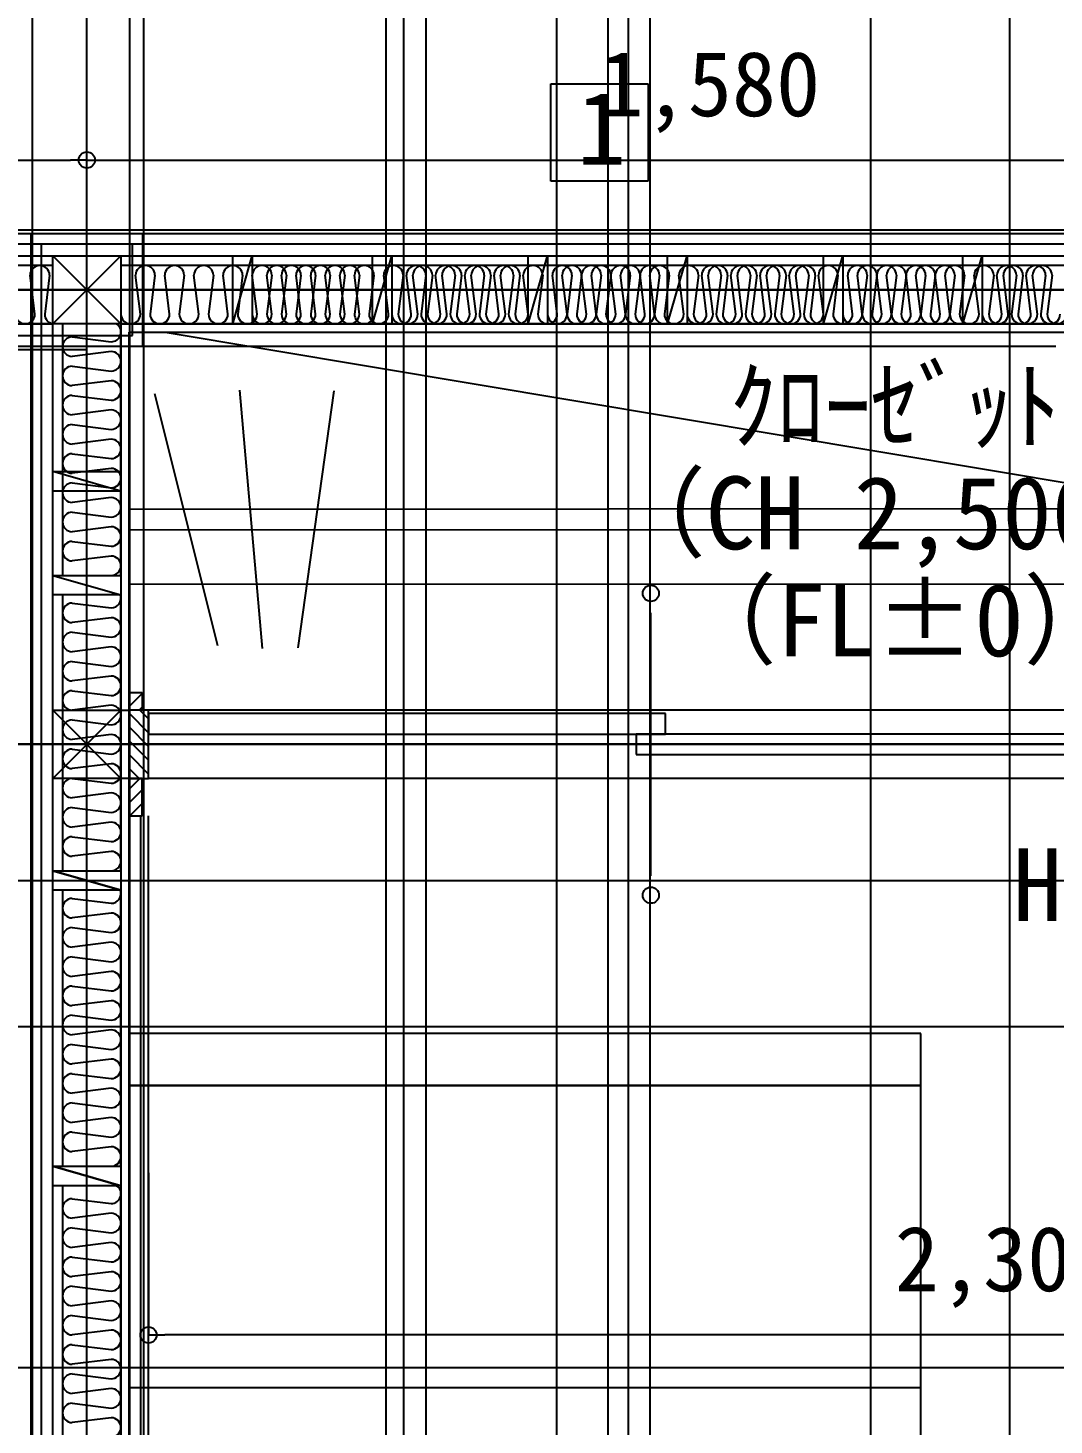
# Model space of a CAD drawing. Header units: metres. Extents: x 10861 to 26950, y 7268 to 22901.
# Drawn here: x 20144 to 21725, y 19181 to 21333 of the extents above; entities that cross this region are included whole.
import ezdxf

# ---------------------------------------------------------------- set-up
doc = ezdxf.new("R2010")
doc.units = ezdxf.units.M

msp = doc.modelspace()

# ---------------------------------------------------------------- linework, layer by layer
at = {"layer": 'COL_1F'}
for p, q in [((20182.2, 20877.5), (20182.2, 20982.5)), ((20182.2, 20982.5), (20287.2, 20982.5)), ((20287.2, 20877.5), (20182.2, 20982.5)), ((20182.2, 20877.5), (20287.2, 20982.5)), ((20287.2, 20982.5), (20287.2, 20877.5)), ((20287.2, 20877.5), (20182.2, 20877.5))]:
    msp.add_line(p, q, dxfattribs=at)
at = {"layer": 'COL_2F'}
for p, q in [((20182.2, 20877.5), (20182.2, 20982.5)), ((20182.2, 20982.5), (20287.2, 20982.5)), ((20287.2, 20877.5), (20182.2, 20982.5)), ((20182.2, 20877.5), (20287.2, 20982.5)), ((20287.2, 20982.5), (20287.2, 20877.5)), ((20287.2, 20877.5), (20182.2, 20877.5)), ((20182.2, 20177.5), (20182.2, 20282.5)), ((20182.2, 20282.5), (20287.2, 20282.5)), ((20287.2, 20177.5), (20182.2, 20282.5)), ((20182.2, 20177.5), (20287.2, 20282.5)), ((20287.2, 20282.5), (20287.2, 20177.5)), ((20287.2, 20177.5), (20182.2, 20177.5))]:
    msp.add_line(p, q, dxfattribs=at)
at = {"layer": 'COL_3F'}
for p, q in [((20182.2, 20877.5), (20182.2, 20982.5)), ((20182.2, 20982.5), (20287.2, 20982.5)), ((20287.2, 20877.5), (20182.2, 20982.5)), ((20182.2, 20877.5), (20287.2, 20982.5)), ((20287.2, 20982.5), (20287.2, 20877.5)), ((20287.2, 20877.5), (20182.2, 20877.5))]:
    msp.add_line(p, q, dxfattribs=at)
at = {"layer": 'GLID'}
for p, q in [((20151, 9325), (20151, 22205)), ((20151, 9325), (20151, 22205)), ((20151, 9325), (20151, 22205)), ((20234.7, 9325), (20234.7, 22205)), ((20234.7, 9325), (20234.7, 22205)), ((20234.7, 9325), (20234.7, 22205)), ((20300.9, 10010), (20300.9, 22205)), ((20300.9, 10010), (20300.9, 22205)), ((20300.9, 10010), (20300.9, 22205)), ((20322.4, 9858.3), (20322.4, 22205)), ((20322.4, 9858.3), (20322.4, 22205)), ((20322.4, 9858.3), (20322.4, 22205)), ((20695.8, 10010), (20695.8, 22205)), ((20695.8, 10010), (20695.8, 22205)), ((20695.8, 10010), (20695.8, 22205)), ((20723, 10010), (20723, 22205)), ((20723, 10010), (20723, 22205)), ((20723, 10010), (20723, 22205)), ((20757.4, 9858.3), (20757.4, 22205)), ((20757.4, 9858.3), (20757.4, 22205)), ((20757.4, 9858.3), (20757.4, 22205)), ((20959.2, 9325), (20959.2, 22205)), ((20959.2, 9325), (20959.2, 22205)), ((20959.2, 9325), (20959.2, 22205)), ((21038.1, 9325), (21038.1, 22205)), ((21038.1, 9325), (21038.1, 22205)), ((21038.1, 9325), (21038.1, 22205)), ((21069.2, 10010), (21069.2, 22205)), ((21069.2, 10010), (21069.2, 22205)), ((21069.2, 10010), (21069.2, 22205)), ((21102.9, 9325), (21102.9, 22205)), ((21102.9, 9325), (21102.9, 22205)), ((21102.9, 9325), (21102.9, 22205)), ((21442.7, 10010), (21442.7, 22205)), ((21442.7, 10010), (21442.7, 22205)), ((21442.7, 10010), (21442.7, 22205)), ((21656.9, 9325), (21656.9, 22205)), ((21656.9, 9325), (21656.9, 22205)), ((21656.9, 9325), (21656.9, 22205)), ((13514.7, 20930), (24358.1, 20930)), ((13514.7, 20930), (24358.1, 20930)), ((13514.7, 20930), (24358.1, 20930)), ((13514.7, 20230), (24358.1, 20230)), ((13514.7, 20230), (24358.1, 20230)), ((13514.7, 20230), (24358.1, 20230)), ((13514.7, 20020), (24358.1, 20020)), ((13514.7, 20020), (24358.1, 20020)), ((13514.7, 20020), (24358.1, 20020)), ((13514.7, 19795), (24358.1, 19795)), ((13514.7, 19795), (24358.1, 19795)), ((13514.7, 19795), (24358.1, 19795)), ((13514.7, 19270), (24358.1, 19270)), ((13514.7, 19270), (24358.1, 19270)), ((13514.7, 19270), (24358.1, 19270))]:
    msp.add_line(p, q, dxfattribs=at)
at = {"layer": 'WALL_BRACED_1F'}
for p, q in [((18414.7, 21022.5), (20234.7, 21022.5)), ((18414.7, 21022.5), (20234.7, 21022.5)), ((20234.7, 20837.5), (18414.7, 20837.5)), ((20234.7, 20837.5), (18414.7, 20837.5))]:
    msp.add_line(p, q, dxfattribs=at)
at = {"layer": 'WALL_BRACED_2F'}
for p, q in [((20949.7, 21097.5), (20949.7, 21247.5)), ((20949.7, 21247.5), (21099.7, 21247.5)), ((21099.7, 21247.5), (21099.7, 21097.5)), ((21099.7, 21097.5), (20949.7, 21097.5)), ((20234.7, 21022.5), (21814.7, 21022.5)), ((20234.7, 21022.5), (21814.7, 21022.5))]:
    msp.add_line(p, q, dxfattribs=at)
at = {"layer": 'WALL_NORMAL_1F'}
for p, q in [((20321.2, 21016.5), (18328.2, 21016.5)), ((20321.2, 20843.5), (20321.2, 21016.5)), ((21728.2, 21016.5), (20321.2, 21016.5)), ((20305.2, 21000.5), (18344.2, 21000.5)), ((20305.2, 20859.5), (20305.2, 21000.5)), ((19347.2, 20982.5), (20182.2, 20982.5)), ((20182.2, 20877.5), (19347.2, 20877.5)), ((18344.2, 20859.5), (20305.2, 20859.5)), ((18328.2, 20843.5), (20321.2, 20843.5)), ((20321.2, 20843.5), (21728.2, 20843.5))]:
    msp.add_line(p, q, dxfattribs=at)
at = {"layer": 'WALL_NORMAL_2F'}
for p, q in [((22811.2, 21016.5), (19189.7, 21016.5)), ((22795.2, 21000.5), (19189.7, 21000.5)), ((19189.7, 20982.5), (20182.2, 20982.5)), ((20287.2, 20982.5), (21762.2, 20982.5)), ((20459.7, 20877.5), (20459.7, 20982.5)), ((20459.7, 20982.5), (20489.7, 20982.5)), ((20459.7, 20877.5), (20489.7, 20982.5)), ((20489.7, 20982.5), (20489.7, 20877.5)), ((20914.7, 20877.5), (20914.7, 20982.5)), ((20914.7, 20982.5), (20944.7, 20982.5)), ((20914.7, 20877.5), (20944.7, 20982.5)), ((20944.7, 20982.5), (20944.7, 20877.5)), ((21369.7, 20877.5), (21369.7, 20982.5)), ((21369.7, 20982.5), (21399.7, 20982.5)), ((21369.7, 20877.5), (21399.7, 20982.5)), ((21399.7, 20982.5), (21399.7, 20877.5)), ((20182.2, 20877.5), (19189.7, 20877.5)), ((20182.2, 20877.5), (19189.7, 20877.5)), ((20182.2, 19162.5), (20182.2, 20877.5)), ((20182.2, 20282.5), (20182.2, 20877.5)), ((20287.2, 20877.5), (20287.2, 20282.5)), ((21762.2, 20877.5), (20287.2, 20877.5)), ((20489.7, 20877.5), (20459.7, 20877.5)), ((20944.7, 20877.5), (20914.7, 20877.5)), ((21399.7, 20877.5), (21369.7, 20877.5)), ((20299.7, 20865), (22659.7, 20865)), ((20299.7, 20310), (20299.7, 20865)), ((20182.2, 20620), (20182.2, 20650)), ((20182.2, 20650), (20287.2, 20650)), ((20287.2, 20620), (20182.2, 20650)), ((20287.2, 20650), (20287.2, 20620)), ((20287.2, 20620), (20182.2, 20620)), ((20287.2, 20282.5), (20299.7, 20282.5)), ((20299.7, 20282.5), (20299.7, 20177.5)), ((20182.2, 19162.5), (20182.2, 20177.5)), ((20287.2, 20177.5), (20287.2, 19162.5)), ((20299.7, 20177.5), (20287.2, 20177.5)), ((20317.2, 20120), (20317.2, 17040)), ((20329.7, 17040), (20329.7, 20120)), ((20182.2, 20005), (20182.2, 20035)), ((20182.2, 20035), (20287.2, 20035)), ((20287.2, 20005), (20182.2, 20035)), ((20287.2, 20035), (20287.2, 20005)), ((20287.2, 20005), (20182.2, 20005)), ((20182.2, 19550), (20182.2, 19580)), ((20182.2, 19580), (20287.2, 19580)), ((20287.2, 19550), (20182.2, 19580)), ((20287.2, 19580), (20287.2, 19550)), ((20287.2, 19550), (20182.2, 19550))]:
    msp.add_line(p, q, dxfattribs=at)
at = {"layer": 'WALL_NORMAL_3F'}
for p, q in [((22811.2, 21016.5), (20148.2, 21016.5)), ((20148.2, 21016.5), (20148.2, 17016.5)), ((22795.2, 21000.5), (20164.2, 21000.5)), ((20164.2, 21000.5), (20164.2, 17000.5)), ((20287.2, 20982.5), (21762.2, 20982.5)), ((20674.7, 20877.5), (20674.7, 20982.5)), ((20674.7, 20982.5), (20704.7, 20982.5)), ((20674.7, 20877.5), (20704.7, 20982.5)), ((20704.7, 20982.5), (20704.7, 20877.5)), ((21129.7, 20877.5), (21129.7, 20982.5)), ((21129.7, 20982.5), (21159.7, 20982.5)), ((21129.7, 20877.5), (21159.7, 20982.5)), ((21159.7, 20982.5), (21159.7, 20877.5)), ((21584.7, 20877.5), (21584.7, 20982.5)), ((21584.7, 20982.5), (21614.7, 20982.5)), ((21584.7, 20877.5), (21614.7, 20982.5)), ((21614.7, 20982.5), (21614.7, 20877.5)), ((20182.2, 19162.5), (20182.2, 20877.5)), ((20287.2, 20877.5), (20287.2, 19162.5)), ((21762.2, 20877.5), (20287.2, 20877.5)), ((20704.7, 20877.5), (20674.7, 20877.5)), ((21159.7, 20877.5), (21129.7, 20877.5)), ((21614.7, 20877.5), (21584.7, 20877.5)), ((20299.7, 20865), (22659.7, 20865)), ((20299.7, 16865), (20299.7, 20865)), ((20182.2, 20490), (20287.2, 20490)), ((20182.2, 20460), (20182.2, 20490)), ((20182.2, 20490), (20287.2, 20460)), ((20287.2, 20490), (20287.2, 20460)), ((20287.2, 20460), (20182.2, 20460)), ((20182.2, 20035), (20287.2, 20035)), ((20182.2, 20005), (20182.2, 20035)), ((20182.2, 20035), (20287.2, 20005)), ((20287.2, 20035), (20287.2, 20005)), ((20287.2, 20005), (20182.2, 20005)), ((20182.2, 19580), (20287.2, 19580)), ((20182.2, 19550), (20182.2, 19580)), ((20182.2, 19580), (20287.2, 19550)), ((20287.2, 19580), (20287.2, 19550)), ((20287.2, 19550), (20182.2, 19550))]:
    msp.add_line(p, q, dxfattribs=at)
at = {"layer": 'カタログ部品(家具)_2F'}
for p, q in [((20299.7, 19784.3), (20299.7, 19704.3)), ((21519.7, 19784.3), (20299.7, 19784.3)), ((21519.7, 19704.3), (21519.7, 19784.3)), ((20299.7, 19704.3), (21519.7, 19704.3)), ((21519.7, 19704.3), (20299.7, 19704.3)), ((20299.7, 19704.3), (20299.7, 19239.3)), ((21519.7, 19239.3), (21519.7, 19704.3)), ((20299.7, 19239.3), (20299.7, 18039.3)), ((20299.7, 19239.3), (21519.7, 19239.3)), ((21519.7, 18039.3), (21519.7, 19239.3))]:
    msp.add_line(p, q, dxfattribs=at)
at = {"layer": 'データ 001_1F'}
for p, q in [((21038.1, 15219.8), (21038.1, 21590)), ((18439.7, 21130), (20209.7, 21130)), ((18439.7, 21130), (20209.7, 21130)), ((20234.7, 21130), (20209.7, 21130)), ((20234.7, 21130), (20209.7, 21130)), ((20234.7, 20880), (20234.7, 21130)), ((20234.7, 21130), (20234.7, 21130)), ((20234.7, 21130), (20259.7, 21130)), ((20234.7, 21130), (20259.7, 21130)), ((20234.7, 20880), (20234.7, 21130)), ((20234.7, 21130), (20234.7, 21130)), ((20259.7, 21130), (21789.7, 21130)), ((20259.7, 21130), (21789.7, 21130)), ((26367.5, 20930), (11375, 20930)), ((20234.7, 20880), (20234.7, 20880)), ((20234.7, 20880), (20234.7, 20880)), ((20234.7, 20880), (20234.7, 20880)), ((20234.7, 20880), (20234.7, 20880))]:
    msp.add_line(p, q, dxfattribs=at)
msp.add_circle((20234.7, 21130), 12.5, dxfattribs=at)
msp.add_circle((20234.7, 21130), 12.5, dxfattribs=at)
msp.add_circle((20234.7, 21130), 12.5, dxfattribs=at)
msp.add_circle((20234.7, 21130), 12.5, dxfattribs=at)
at = {"layer": 'データ 001_2F'}
for p, q in [((20234.7, 16588.6), (20234.7, 21731.1)), ((18439.7, 21130), (20209.7, 21130)), ((20234.7, 21130), (20209.7, 21130)), ((20234.7, 21130), (20259.7, 21130)), ((20234.7, 20880), (20234.7, 21130)), ((20234.7, 21130), (20234.7, 21130)), ((20259.7, 21130), (21789.7, 21130)), ((26367.5, 20930), (11375, 20930)), ((20234.7, 20880), (20234.7, 20880)), ((20234.7, 20880), (20234.7, 20880)), ((26390, 20230), (11375, 20230))]:
    msp.add_line(p, q, dxfattribs=at)
msp.add_circle((20234.7, 21130), 12.5, dxfattribs=at)
msp.add_circle((20234.7, 21130), 12.5, dxfattribs=at)
at = {"layer": 'データ 001_3F'}
for p, q in [((20234.7, 15697.5), (20234.7, 21840)), ((25588.6, 20930), (13902, 20930)), ((15924.7, 20930), (22724.7, 20930))]:
    msp.add_line(p, q, dxfattribs=at)
at = {"layer": 'ハンガーパイプ_2F'}
for p, q in [((20355.4, 20865), (22659.7, 20479.6)), ((20338.9, 20770.5), (20435.8, 20382.4)), ((20469.8, 20775.7), (20504.9, 20377.3)), ((20615.1, 20774.6), (20559.6, 20378.5)), ((20299.7, 20592.4), (22659.7, 20593.5)), ((20299.7, 20560.4), (22659.7, 20561.5)), ((20299.7, 20476.4), (22659.7, 20477.5))]:
    msp.add_line(p, q, dxfattribs=at)
at = {"layer": '建具(木製戸)_2F'}
for p, q in [((21103.9, 20027.5), (21103.9, 20432.5)), ((20299.7, 20282.5), (20299.7, 20310)), ((20299.7, 20310), (20319.7, 20310)), ((20300.2, 20310), (20299.7, 20309.5)), ((20319.7, 20308.3), (20299.7, 20288.3)), ((20319.7, 20310), (20319.7, 20282.5)), ((20329.7, 20282.5), (20299.7, 20282.5)), ((20299.7, 20282.5), (20299.7, 20177.5)), ((20319.7, 20282.5), (20299.7, 20282.5)), ((20299.7, 20277.8), (20329.7, 20247.8)), ((20319.7, 20287.1), (20315.1, 20282.5)), ((20316.2, 20282.5), (20329.7, 20269)), ((20329.7, 20177.5), (20329.7, 20282.5)), ((22629.7, 20282.5), (20329.7, 20282.5)), ((21126.4, 20277.5), (20329.7, 20277.5)), ((20329.7, 20277.5), (20329.7, 20245.8)), ((21126.4, 20245.8), (21126.4, 20277.5)), ((20299.7, 20256.6), (20329.7, 20226.6)), ((20299.7, 20235.3), (20329.7, 20205.3)), ((20329.7, 20245.8), (21126.4, 20245.8)), ((21878, 20245.8), (21081.4, 20245.8)), ((21081.4, 20245.8), (21081.4, 20214.2)), ((20299.7, 20214.1), (20329.7, 20184.1)), ((21081.4, 20214.2), (21878, 20214.2)), ((20299.7, 20192.9), (20315.1, 20177.5)), ((20299.7, 20177.5), (20329.7, 20177.5)), ((20319.7, 20177.5), (20299.7, 20177.5)), ((20299.7, 20177.5), (20299.7, 20120)), ((20316.2, 20177.5), (20299.7, 20161)), ((20319.7, 20120), (20319.7, 20177.5)), ((22629.7, 20177.5), (20329.7, 20177.5)), ((20319.7, 20159.8), (20299.7, 20139.8)), ((20319.7, 20138.6), (20301.1, 20120)), ((20299.7, 20120), (20319.7, 20120)), ((20329.7, 19570), (20329.7, 19320)), ((20329.7, 19570), (20329.7, 19570)), ((20329.7, 19320), (20354.7, 19320)), ((20329.7, 19320), (20329.7, 19320)), ((22604.7, 19320), (20354.7, 19320))]:
    msp.add_line(p, q, dxfattribs=at)
for centre in [(21103.9, 20462.5), (21103.9, 19997.5), (20329.7, 19320)]:
    msp.add_circle(centre, 12.5, dxfattribs=at)
at = {"layer": '断熱材_2F'}
for p, q in [((20182.2, 20967.5), (20034.7, 20967.5)), ((20182.2, 20877.5), (20182.2, 20967.5)), ((20459.7, 20967.5), (20287.2, 20967.5)), ((20287.2, 20967.5), (20287.2, 20877.5)), ((20459.7, 20877.5), (20459.7, 20967.5)), ((20914.7, 20967.5), (20489.7, 20967.5)), ((20489.7, 20967.5), (20489.7, 20877.5)), ((20914.7, 20877.5), (20914.7, 20967.5)), ((21369.7, 20967.5), (20944.7, 20967.5)), ((20944.7, 20967.5), (20944.7, 20877.5)), ((21369.7, 20877.5), (21369.7, 20967.5)), ((21762.2, 20967.5), (21399.7, 20967.5)), ((21399.7, 20967.5), (21399.7, 20877.5)), ((20154.7, 20892.5), (20147.2, 20952.5)), ((20177.2, 20952.5), (20169.7, 20892.5)), ((20317.2, 20892.5), (20309.7, 20952.5)), ((20339.7, 20952.5), (20332.2, 20892.5)), ((20362.2, 20892.5), (20354.7, 20952.5)), ((20384.7, 20952.5), (20377.2, 20892.5)), ((20407.2, 20892.5), (20399.7, 20952.5)), ((20429.7, 20952.5), (20422.2, 20892.5)), ((20452.2, 20892.5), (20444.7, 20952.5)), ((20519.7, 20892.5), (20512.2, 20952.5)), ((20542.2, 20952.5), (20534.7, 20892.5)), ((20564.7, 20892.5), (20557.2, 20952.5)), ((20587.2, 20952.5), (20579.7, 20892.5)), ((20609.7, 20892.5), (20602.2, 20952.5)), ((20632.2, 20952.5), (20624.7, 20892.5)), ((20654.7, 20892.5), (20647.2, 20952.5)), ((20677.2, 20952.5), (20669.7, 20892.5)), ((20699.7, 20892.5), (20692.2, 20952.5)), ((20722.2, 20952.5), (20714.7, 20892.5)), ((20744.7, 20892.5), (20737.2, 20952.5)), ((20767.2, 20952.5), (20759.7, 20892.5)), ((20789.7, 20892.5), (20782.2, 20952.5)), ((20812.2, 20952.5), (20804.7, 20892.5)), ((20834.7, 20892.5), (20827.2, 20952.5)), ((20857.2, 20952.5), (20849.7, 20892.5)), ((20879.7, 20892.5), (20872.2, 20952.5)), ((20902.2, 20952.5), (20894.7, 20892.5)), ((20974.7, 20892.5), (20967.2, 20952.5)), ((20997.2, 20952.5), (20989.7, 20892.5)), ((21019.7, 20892.5), (21012.2, 20952.5)), ((21042.2, 20952.5), (21034.7, 20892.5)), ((21064.7, 20892.5), (21057.2, 20952.5)), ((21087.2, 20952.5), (21079.7, 20892.5)), ((21109.7, 20892.5), (21102.2, 20952.5)), ((21132.2, 20952.5), (21124.7, 20892.5)), ((21154.7, 20892.5), (21147.2, 20952.5)), ((21177.2, 20952.5), (21169.7, 20892.5)), ((21199.7, 20892.5), (21192.2, 20952.5)), ((21222.2, 20952.5), (21214.7, 20892.5)), ((21244.7, 20892.5), (21237.2, 20952.5)), ((21267.2, 20952.5), (21259.7, 20892.5)), ((21289.7, 20892.5), (21282.2, 20952.5)), ((21312.2, 20952.5), (21304.7, 20892.5)), ((21334.7, 20892.5), (21327.2, 20952.5)), ((21357.2, 20952.5), (21349.7, 20892.5)), ((21429.7, 20892.5), (21422.2, 20952.5)), ((21452.2, 20952.5), (21444.7, 20892.5)), ((21474.7, 20892.5), (21467.2, 20952.5)), ((21497.2, 20952.5), (21489.7, 20892.5)), ((21519.7, 20892.5), (21512.2, 20952.5)), ((21542.2, 20952.5), (21534.7, 20892.5)), ((21564.7, 20892.5), (21557.2, 20952.5)), ((21587.2, 20952.5), (21579.7, 20892.5)), ((21609.7, 20892.5), (21602.2, 20952.5)), ((21632.2, 20952.5), (21624.7, 20892.5)), ((21654.7, 20892.5), (21647.2, 20952.5)), ((21677.2, 20952.5), (21669.7, 20892.5)), ((21699.7, 20892.5), (21692.2, 20952.5)), ((21722.2, 20952.5), (21714.7, 20892.5)), ((20034.7, 20877.5), (20182.2, 20877.5)), ((20287.2, 20877.5), (20459.7, 20877.5)), ((20489.7, 20877.5), (20914.7, 20877.5)), ((20944.7, 20877.5), (21369.7, 20877.5)), ((21399.7, 20877.5), (21762.2, 20877.5))]:
    msp.add_line(p, q, dxfattribs=at)
for centre, start, end in [((20162.2, 20952.5), 0, 180), ((20324.7, 20952.5), 0, 180), ((20369.7, 20952.5), 0, 180), ((20414.7, 20952.5), 0, 180), ((20459.7, 20952.5), 90, 180), ((20527.2, 20952.5), 0, 180), ((20572.2, 20952.5), 0, 180), ((20617.2, 20952.5), 0, 180), ((20662.2, 20952.5), 0, 180), ((20707.2, 20952.5), 0, 180), ((20752.2, 20952.5), 0, 180), ((20797.2, 20952.5), 0, 180), ((20842.2, 20952.5), 0, 180), ((20887.2, 20952.5), 0, 180), ((20982.2, 20952.5), 0, 180), ((21027.2, 20952.5), 0, 180), ((21072.2, 20952.5), 0, 180), ((21117.2, 20952.5), 0, 180), ((21162.2, 20952.5), 0, 180), ((21207.2, 20952.5), 0, 180), ((21252.2, 20952.5), 0, 180), ((21297.2, 20952.5), 0, 180), ((21342.2, 20952.5), 0, 180), ((21437.2, 20952.5), 0, 180), ((21482.2, 20952.5), 0, 180), ((21527.2, 20952.5), 0, 180), ((21572.2, 20952.5), 0, 180), ((21617.2, 20952.5), 0, 180), ((21662.2, 20952.5), 0, 180), ((21707.2, 20952.5), 0, 180), ((20139.7, 20892.5), 180, 0), ((20184.7, 20892.5), 180, -99.5941), ((20302.2, 20892.5), 180, 0), ((20347.2, 20892.5), 180, 0), ((20392.2, 20892.5), 180, 0), ((20437.2, 20892.5), 180, 0), ((20504.7, 20892.5), 180, 0), ((20549.7, 20892.5), 180, 0), ((20594.7, 20892.5), 180, 0), ((20639.7, 20892.5), 180, 0), ((20684.7, 20892.5), 180, 0), ((20729.7, 20892.5), 180, 0), ((20774.7, 20892.5), 180, 0), ((20819.7, 20892.5), 180, 0), ((20864.7, 20892.5), 180, 0), ((20909.7, 20892.5), -180, -70.5288), ((20959.7, 20892.5), 180, 0), ((21004.7, 20892.5), 180, 0), ((21049.7, 20892.5), 180, 0), ((21094.7, 20892.5), 180, 0), ((21139.7, 20892.5), 180, 0), ((21184.7, 20892.5), 180, 0), ((21229.7, 20892.5), 180, 0), ((21274.7, 20892.5), 180, 0), ((21319.7, 20892.5), 180, 0), ((21364.7, 20892.5), -180, -70.5288), ((21414.7, 20892.5), 180, 0), ((21459.7, 20892.5), 180, 0), ((21504.7, 20892.5), 180, 0), ((21549.7, 20892.5), 180, 0), ((21594.7, 20892.5), 180, 0), ((21639.7, 20892.5), 180, 0), ((21684.7, 20892.5), 180, 0), ((21729.7, 20892.5), 180, 0)]:
    msp.add_arc(centre, 15, start, end, dxfattribs=at)
at = {"layer": '断熱材_3F'}
for p, q in [((20674.7, 20967.5), (20287.2, 20967.5)), ((20287.2, 20967.5), (20287.2, 20877.5)), ((20674.7, 20877.5), (20674.7, 20967.5)), ((21129.7, 20967.5), (20704.7, 20967.5)), ((20704.7, 20967.5), (20704.7, 20877.5)), ((21129.7, 20877.5), (21129.7, 20967.5)), ((21584.7, 20967.5), (21159.7, 20967.5)), ((21159.7, 20967.5), (21159.7, 20877.5)), ((21584.7, 20877.5), (21584.7, 20967.5)), ((21762.2, 20967.5), (21614.7, 20967.5)), ((21614.7, 20967.5), (21614.7, 20877.5)), ((20317.2, 20892.5), (20309.7, 20952.5)), ((20339.7, 20952.5), (20332.2, 20892.5)), ((20362.2, 20892.5), (20354.7, 20952.5)), ((20384.7, 20952.5), (20377.2, 20892.5)), ((20407.2, 20892.5), (20399.7, 20952.5)), ((20429.7, 20952.5), (20422.2, 20892.5)), ((20452.2, 20892.5), (20444.7, 20952.5)), ((20474.7, 20952.5), (20467.2, 20892.5)), ((20497.2, 20892.5), (20489.7, 20952.5)), ((20519.7, 20952.5), (20512.2, 20892.5)), ((20542.2, 20892.5), (20534.7, 20952.5)), ((20564.7, 20952.5), (20557.2, 20892.5)), ((20587.2, 20892.5), (20579.7, 20952.5)), ((20609.7, 20952.5), (20602.2, 20892.5)), ((20632.2, 20892.5), (20624.7, 20952.5)), ((20654.7, 20952.5), (20647.2, 20892.5)), ((20734.7, 20892.5), (20727.2, 20952.5)), ((20757.2, 20952.5), (20749.7, 20892.5)), ((20779.7, 20892.5), (20772.2, 20952.5)), ((20802.2, 20952.5), (20794.7, 20892.5)), ((20824.7, 20892.5), (20817.2, 20952.5)), ((20847.2, 20952.5), (20839.7, 20892.5)), ((20869.7, 20892.5), (20862.2, 20952.5)), ((20892.2, 20952.5), (20884.7, 20892.5)), ((20914.7, 20892.5), (20907.2, 20952.5)), ((20937.2, 20952.5), (20929.7, 20892.5)), ((20959.7, 20892.5), (20952.2, 20952.5)), ((20982.2, 20952.5), (20974.7, 20892.5)), ((21004.7, 20892.5), (20997.2, 20952.5)), ((21027.2, 20952.5), (21019.7, 20892.5)), ((21049.7, 20892.5), (21042.2, 20952.5)), ((21072.2, 20952.5), (21064.7, 20892.5)), ((21094.7, 20892.5), (21087.2, 20952.5)), ((21117.2, 20952.5), (21109.7, 20892.5)), ((21189.7, 20892.5), (21182.2, 20952.5)), ((21212.2, 20952.5), (21204.7, 20892.5)), ((21234.7, 20892.5), (21227.2, 20952.5)), ((21257.2, 20952.5), (21249.7, 20892.5)), ((21279.7, 20892.5), (21272.2, 20952.5)), ((21302.2, 20952.5), (21294.7, 20892.5)), ((21324.7, 20892.5), (21317.2, 20952.5)), ((21347.2, 20952.5), (21339.7, 20892.5)), ((21369.7, 20892.5), (21362.2, 20952.5)), ((21392.2, 20952.5), (21384.7, 20892.5)), ((21414.7, 20892.5), (21407.2, 20952.5)), ((21437.2, 20952.5), (21429.7, 20892.5)), ((21459.7, 20892.5), (21452.2, 20952.5)), ((21482.2, 20952.5), (21474.7, 20892.5)), ((21504.7, 20892.5), (21497.2, 20952.5)), ((21527.2, 20952.5), (21519.7, 20892.5)), ((21549.7, 20892.5), (21542.2, 20952.5)), ((21572.2, 20952.5), (21564.7, 20892.5)), ((21644.7, 20892.5), (21637.2, 20952.5)), ((21667.2, 20952.5), (21659.7, 20892.5)), ((21689.7, 20892.5), (21682.2, 20952.5)), ((21712.2, 20952.5), (21704.7, 20892.5)), ((20287.2, 20877.5), (20197.2, 20877.5)), ((20197.2, 20877.5), (20197.2, 20490)), ((20287.2, 20877.5), (20674.7, 20877.5)), ((20287.2, 20490), (20287.2, 20877.5)), ((20704.7, 20877.5), (21129.7, 20877.5)), ((21159.7, 20877.5), (21584.7, 20877.5)), ((21614.7, 20877.5), (21762.2, 20877.5)), ((20212.2, 20857.5), (20272.2, 20850)), ((20272.2, 20835), (20212.2, 20827.5)), ((20212.2, 20812.5), (20272.2, 20805)), ((20272.2, 20790), (20212.2, 20782.5)), ((20212.2, 20767.5), (20272.2, 20760)), ((20272.2, 20745), (20212.2, 20737.5)), ((20212.2, 20722.5), (20272.2, 20715)), ((20272.2, 20700), (20212.2, 20692.5)), ((20212.2, 20677.5), (20272.2, 20670)), ((20272.2, 20655), (20212.2, 20647.5)), ((20212.2, 20632.5), (20272.2, 20625)), ((20272.2, 20610), (20212.2, 20602.5)), ((20212.2, 20587.5), (20272.2, 20580)), ((20272.2, 20565), (20212.2, 20557.5)), ((20212.2, 20542.5), (20272.2, 20535)), ((20272.2, 20520), (20212.2, 20512.5)), ((20197.2, 20490), (20287.2, 20490)), ((20287.2, 20460), (20197.2, 20460)), ((20197.2, 20460), (20197.2, 20035)), ((20212.2, 20447.5), (20272.2, 20440)), ((20287.2, 20035), (20287.2, 20460)), ((20272.2, 20425), (20212.2, 20417.5)), ((20212.2, 20402.5), (20272.2, 20395)), ((20272.2, 20380), (20212.2, 20372.5)), ((20212.2, 20357.5), (20272.2, 20350)), ((20272.2, 20335), (20212.2, 20327.5)), ((20212.2, 20312.5), (20272.2, 20305)), ((20272.2, 20290), (20212.2, 20282.5)), ((20212.2, 20267.5), (20272.2, 20260)), ((20272.2, 20245), (20212.2, 20237.5)), ((20212.2, 20222.5), (20272.2, 20215)), ((20272.2, 20200), (20212.2, 20192.5)), ((20212.2, 20177.5), (20272.2, 20170)), ((20272.2, 20155), (20212.2, 20147.5)), ((20212.2, 20132.5), (20272.2, 20125)), ((20272.2, 20110), (20212.2, 20102.5)), ((20212.2, 20087.5), (20272.2, 20080)), ((20272.2, 20065), (20212.2, 20057.5)), ((20197.2, 20035), (20287.2, 20035)), ((20287.2, 20005), (20197.2, 20005)), ((20197.2, 20005), (20197.2, 19580)), ((20287.2, 19580), (20287.2, 20005)), ((20212.2, 19992.5), (20272.2, 19985)), ((20272.2, 19970), (20212.2, 19962.5)), ((20212.2, 19947.5), (20272.2, 19940)), ((20272.2, 19925), (20212.2, 19917.5)), ((20212.2, 19902.5), (20272.2, 19895)), ((20272.2, 19880), (20212.2, 19872.5)), ((20212.2, 19857.5), (20272.2, 19850)), ((20272.2, 19835), (20212.2, 19827.5)), ((20212.2, 19812.5), (20272.2, 19805)), ((20272.2, 19790), (20212.2, 19782.5)), ((20212.2, 19767.5), (20272.2, 19760)), ((20272.2, 19745), (20212.2, 19737.5)), ((20212.2, 19722.5), (20272.2, 19715)), ((20272.2, 19700), (20212.2, 19692.5)), ((20212.2, 19677.5), (20272.2, 19670)), ((20272.2, 19655), (20212.2, 19647.5)), ((20212.2, 19632.5), (20272.2, 19625)), ((20272.2, 19610), (20212.2, 19602.5)), ((20197.2, 19580), (20287.2, 19580)), ((20287.2, 19550), (20197.2, 19550)), ((20197.2, 19550), (20197.2, 19162.5)), ((20287.2, 19162.5), (20287.2, 19550)), ((20212.2, 19530), (20272.2, 19522.5)), ((20272.2, 19507.5), (20212.2, 19500)), ((20212.2, 19485), (20272.2, 19477.5)), ((20272.2, 19462.5), (20212.2, 19455)), ((20212.2, 19440), (20272.2, 19432.5)), ((20272.2, 19417.5), (20212.2, 19410)), ((20212.2, 19395), (20272.2, 19387.5)), ((20272.2, 19372.5), (20212.2, 19365)), ((20212.2, 19350), (20272.2, 19342.5)), ((20272.2, 19327.5), (20212.2, 19320)), ((20212.2, 19305), (20272.2, 19297.5)), ((20272.2, 19282.5), (20212.2, 19275)), ((20212.2, 19260), (20272.2, 19252.5)), ((20272.2, 19237.5), (20212.2, 19230)), ((20212.2, 19215), (20272.2, 19207.5)), ((20272.2, 19192.5), (20212.2, 19185))]:
    msp.add_line(p, q, dxfattribs=at)
for centre, start, end in [((20324.7, 20952.5), 0, 180), ((20369.7, 20952.5), 0, 180), ((20414.7, 20952.5), 0, 180), ((20459.7, 20952.5), 0, 180), ((20504.7, 20952.5), 0, 180), ((20549.7, 20952.5), 0, 180), ((20594.7, 20952.5), 0, 180), ((20639.7, 20952.5), 0, 180), ((20742.2, 20952.5), 0, 180), ((20787.2, 20952.5), 0, 180), ((20832.2, 20952.5), 0, 180), ((20877.2, 20952.5), 0, 180), ((20922.2, 20952.5), 0, 180), ((20967.2, 20952.5), 0, 180), ((21012.2, 20952.5), 0, 180), ((21057.2, 20952.5), 0, 180), ((21102.2, 20952.5), 0, 180), ((21197.2, 20952.5), 0, 180), ((21242.2, 20952.5), 0, 180), ((21287.2, 20952.5), 0, 180), ((21332.2, 20952.5), 0, 180), ((21377.2, 20952.5), 0, 180), ((21422.2, 20952.5), 0, 180), ((21467.2, 20952.5), 0, 180), ((21512.2, 20952.5), 0, 180), ((21557.2, 20952.5), 0, 180), ((21652.2, 20952.5), 0, 180), ((21697.2, 20952.5), 0, 180), ((20272.2, 20865), -90, 56.4427), ((20302.2, 20892.5), 180, 0), ((20347.2, 20892.5), 180, 0), ((20392.2, 20892.5), 180, 0), ((20437.2, 20892.5), 180, 0), ((20482.2, 20892.5), 180, 0), ((20527.2, 20892.5), 180, 0), ((20572.2, 20892.5), 180, 0), ((20617.2, 20892.5), 180, 0), ((20662.2, 20892.5), 180, -33.5573), ((20719.7, 20892.5), 180, 0), ((20764.7, 20892.5), 180, 0), ((20809.7, 20892.5), 180, 0), ((20854.7, 20892.5), 180, 0), ((20899.7, 20892.5), 180, 0), ((20944.7, 20892.5), 180, 0), ((20989.7, 20892.5), 180, 0), ((21034.7, 20892.5), 180, 0), ((21079.7, 20892.5), 180, 0), ((21124.7, 20892.5), -180, -70.5288), ((21174.7, 20892.5), 180, 0), ((21219.7, 20892.5), 180, 0), ((21264.7, 20892.5), 180, 0), ((21309.7, 20892.5), 180, 0), ((21354.7, 20892.5), 180, 0), ((21399.7, 20892.5), 180, 0), ((21444.7, 20892.5), 180, 0), ((21489.7, 20892.5), 180, 0), ((21534.7, 20892.5), 180, 0), ((21579.7, 20892.5), -180, -70.5288), ((21629.7, 20892.5), 180, 0), ((21674.7, 20892.5), 180, 0), ((21719.7, 20892.5), 180, 0), ((20212.2, 20842.5), 90, -90), ((20272.2, 20820), -90, 90), ((20212.2, 20797.5), 90, -90), ((20272.2, 20775), -90, 90), ((20212.2, 20752.5), 90, -90), ((20272.2, 20730), -90, 90), ((20212.2, 20707.5), 90, -90), ((20272.2, 20685), -90, 90), ((20212.2, 20662.5), 90, -90), ((20272.2, 20640), -90, 90), ((20212.2, 20617.5), 90, -90), ((20272.2, 20595), -90, 90), ((20212.2, 20572.5), 90, -90), ((20272.2, 20550), -90, 90), ((20212.2, 20527.5), 90, -90), ((20272.2, 20505), -90, 90), ((20212.2, 20432.5), 90, -90), ((20272.2, 20455), -90, 19.4712), ((20272.2, 20410), -90, 90), ((20212.2, 20387.5), 90, -90), ((20272.2, 20365), -90, 90), ((20212.2, 20342.5), 90, -90), ((20272.2, 20320), -90, 90), ((20212.2, 20297.5), 90, -90), ((20272.2, 20275), -90, 90), ((20212.2, 20252.5), 90, -90), ((20272.2, 20230), -90, 90), ((20212.2, 20207.5), 90, -90), ((20272.2, 20185), -90, 90), ((20212.2, 20162.5), 90, -90), ((20272.2, 20140), -90, 90), ((20212.2, 20117.5), 90, -90), ((20272.2, 20095), -90, 90), ((20212.2, 20072.5), 90, -90), ((20272.2, 20050), -90, 90), ((20272.2, 20000), -90, 19.4712), ((20212.2, 19977.5), 90, -90), ((20272.2, 19955), -90, 90), ((20212.2, 19932.5), 90, -90), ((20272.2, 19910), -90, 90), ((20212.2, 19887.5), 90, -90), ((20272.2, 19865), -90, 90), ((20212.2, 19842.5), 90, -90), ((20272.2, 19820), -90, 90), ((20212.2, 19797.5), 90, -90), ((20272.2, 19775), -90, 90), ((20212.2, 19752.5), 90, -90), ((20272.2, 19730), -90, 90), ((20212.2, 19707.5), 90, -90), ((20272.2, 19685), -90, 90), ((20212.2, 19662.5), 90, -90), ((20272.2, 19640), -90, 90), ((20212.2, 19617.5), 90, -90), ((20272.2, 19595), -90, 90), ((20272.2, 19537.5), -90, 56.4427), ((20212.2, 19515), 90, -90), ((20272.2, 19492.5), -90, 90), ((20212.2, 19470), 90, -90), ((20272.2, 19447.5), -90, 90), ((20212.2, 19425), 90, -90), ((20272.2, 19402.5), -90, 90), ((20212.2, 19380), 90, -90), ((20272.2, 19357.5), -90, 90), ((20212.2, 19335), 90, -90), ((20272.2, 19312.5), -90, 90), ((20212.2, 19290), 90, -90), ((20272.2, 19267.5), -90, 90), ((20212.2, 19245), 90, -90), ((20272.2, 19222.5), -90, 90), ((20212.2, 19200), 90, -90), ((20272.2, 19177.5), -90, 90)]:
    msp.add_arc(centre, 15, start, end, dxfattribs=at)

# ---------------------------------------------------------------- texts
at = {"layer": 'WALL_BRACED_2F'}
msp.add_text('1', height=112, dxfattribs=at).set_placement((20989.7, 21123))
at = {"layer": 'データ 001_1F'}
msp.add_text('1,580', height=100, dxfattribs=at).set_placement((21024.7, 21197.5))
msp.add_text('1,580', height=100, dxfattribs=at).set_placement((21024.7, 21197.5))
at = {"layer": 'データ 001_2F'}
for s, height, p in [('1,580', 100, (21024.7, 21197.5)), ('H23', 112, (21661.8, 19957.5))]:
    msp.add_text(s, height=height, dxfattribs=at).set_placement(p)
at = {"layer": '建具(木製戸)_2F'}
msp.add_text('2,300', height=100, dxfattribs=at).set_placement((21479.7, 19387.5))
at = {"layer": '部屋_2F'}
for s, p in [('ｸﾛｰｾﾞｯﾄ', (21224.8, 20695.5)), ('（CH 2,500）', (21042.7, 20530.5)), ('（FL±0）', (21152, 20365.5))]:
    msp.add_text(s, height=112, dxfattribs=at).set_placement(p)

doc.saveas('drawing.dxf')
